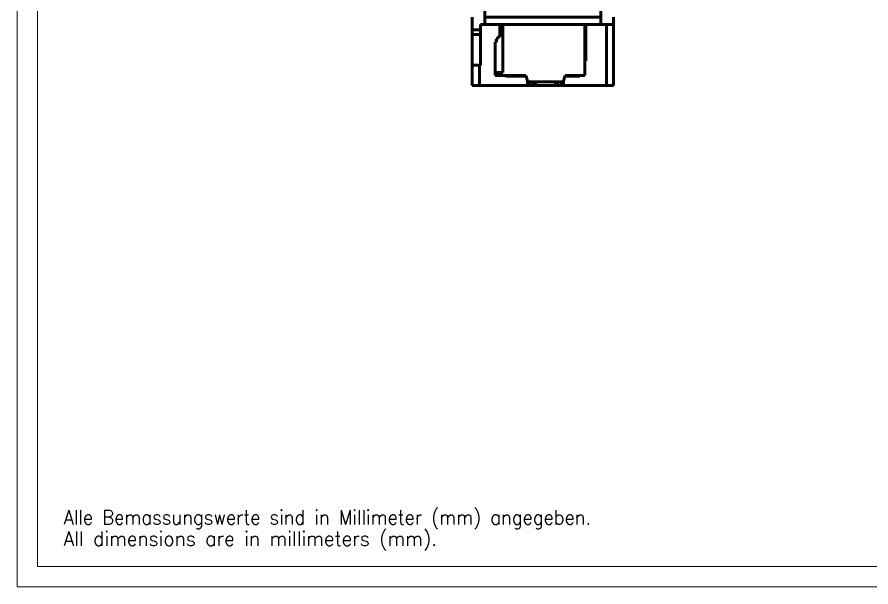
# Model space of a CAD drawing. Header units: millimetres. Extents: x 0 to 841, y 0 to 594.
# Drawn here: x 0 to 210.2, y 0 to 140.3 of the extents above; entities that cross this region are included whole.
import ezdxf

# ---------------------------------------------------------------- set-up
doc = ezdxf.new("R2010")
doc.units = ezdxf.units.MM
doc.layers.add('1', color=7, linetype='Continuous')
doc.layers.add('201', color=7, linetype='Continuous')
doc.styles.add('blockfont', font='simplex.shx')

msp = doc.modelspace()

# ---------------------------------------------------------------- linework, layer by layer
at = {"layer": '1', "color": 7, "linetype": 'Continuous', "lineweight": 50}
for p, q in [((115.18, 142.89), (115.18, 140.32)), ((143.78, 142.89), (143.78, 140.32)), ((112.08, 137.22), (112.08, 140.33)), ((143.78, 140.32), (115.18, 140.32)), ((115.18, 140.32), (115.18, 138.52)), ((143.78, 140.32), (143.78, 138.52)), ((146.88, 138.52), (146.88, 140.33)), ((112.08, 137.22), (112.08, 136.01)), ((114.08, 137.22), (112.08, 137.22)), ((115.18, 138.52), (114.08, 138.52)), ((114.08, 138.52), (114.08, 137.22)), ((114.08, 137.22), (114.08, 136.01)), ((143.78, 138.52), (115.18, 138.52)), ((118.88, 137.39), (118.88, 138.52)), ((118.88, 135.66), (118.88, 137.39)), ((119.64, 138.52), (119.64, 126.72)), ((139.84, 125.92), (139.84, 138.52)), ((140.08, 137.39), (140.08, 138.52)), ((140.08, 134.39), (140.08, 137.39)), ((146.88, 138.52), (143.78, 138.52)), ((145.12, 123.52), (145.12, 138.52)), ((146.88, 138.52), (146.88, 123.52)), ((112.08, 136.01), (112.08, 128.52)), ((114.08, 136.01), (112.08, 136.01)), ((114.08, 136.01), (114.08, 128.52)), ((117.99, 134.77), (117.99, 134.12)), ((118.09, 134.86), (118.03, 134.8)), ((118.03, 134.8), (118.03, 134.12)), ((119.64, 136.42), (118.09, 134.86)), ((118.09, 134.12), (118.09, 134.86)), ((117.74, 134.12), (117.74, 134.12)), ((118.09, 134.12), (117.74, 134.12)), ((117.74, 134.12), (117.74, 126.72)), ((117.74, 134.12), (117.74, 126.72)), ((112.08, 128.52), (112.08, 123.52)), ((114.08, 128.52), (112.08, 128.52)), ((113.84, 128.52), (113.84, 123.52)), ((139.84, 129.35), (140.08, 129.35)), ((119.64, 126.72), (117.74, 126.72)), ((117.74, 126.72), (117.74, 125.92)), ((117.74, 125.92), (125.25, 125.92)), ((120.38, 125.82), (120.38, 125.92)), ((120.38, 125.82), (121.88, 125.82)), ((121.88, 125.82), (121.88, 125.92)), ((125.28, 125.82), (121.88, 125.82)), ((125.25, 125.92), (125.79, 124.42)), ((125.7, 124.68), (125.7, 123.9)), ((125.79, 124.42), (134.45, 124.42)), ((126.25, 123.89), (126.37, 124.42)), ((127.02, 124.42), (127.14, 123.89)), ((127.7, 123.9), (127.7, 124.42)), ((132.55, 123.9), (132.55, 124.42)), ((133.22, 124.42), (133.1, 123.89)), ((133.99, 123.89), (133.87, 124.42)), ((134.45, 124.42), (135, 125.92)), ((134.55, 124.68), (134.55, 123.9)), ((134.96, 125.82), (137.08, 125.82)), ((135, 125.92), (139.84, 125.92)), ((137.08, 125.82), (137.08, 125.92)), ((137.08, 125.82), (138.58, 125.82)), ((138.58, 125.82), (138.58, 125.92)), ((113.84, 123.52), (112.08, 123.52)), ((145.12, 123.52), (113.84, 123.52)), ((125.9, 123.7), (126.01, 123.7)), ((127.38, 123.7), (127.5, 123.7)), ((132.86, 123.7), (132.75, 123.7)), ((134.35, 123.7), (134.23, 123.7)), ((146.88, 123.52), (145.12, 123.52))]:
    msp.add_line(p, q, dxfattribs=at)
at = {"layer": '1', "color": 7, "linetype": 'Continuous', "lineweight": 25}
for p, q in [((119.64, 137.39), (118.88, 137.39)), ((139.84, 137.39), (140.08, 137.39))]:
    msp.add_line(p, q, dxfattribs=at)
at = {"layer": '1', "color": 7, "linetype": 'Continuous', "lineweight": 50}
for centre, radius, start, end in [((125.9, 123.9), 0.2, 180, 270), ((126.01, 123.95), 0.25, 270, 347.5), ((127.38, 123.95), 0.25, 192.5, 270), ((127.5, 123.9), 0.2, 270, 360), ((132.75, 123.9), 0.2, 180, 270), ((132.86, 123.95), 0.25, 270, 347.5), ((134.23, 123.95), 0.25, 192.5, 270), ((134.35, 123.9), 0.2, 270, 0)]:
    msp.add_arc(centre, radius, start, end, dxfattribs=at)
at = {"layer": '1', "color": 7, "linetype": 'Continuous', "lineweight": 25}
for points, degree in [([(139.84, 134.39), (139.92, 134.39), (140, 134.39), (140.08, 134.39)], 3), ([(139.84, 129.57), (140.08, 129.57)], 1)]:
    msp.add_open_spline(points, degree=degree, dxfattribs=at)
at = {"layer": '1', "color": 7, "linetype": 'Continuous', "lineweight": 50}
msp.add_open_spline([(140.08, 129.57), (140.08, 130.25), (140.08, 131.51), (140.08, 132.95), (140.08, 133.94), (140.08, 134.29), (140.08, 134.39)], degree=3, knots=[0, 0, 0, 0, 0.247133, 0.501505, 0.755848, 1, 1, 1, 1], dxfattribs=at)
at = {"layer": '201', "color": 7, "linetype": 'Continuous', "lineweight": 18}
for p, q in [((0, 594), (0, 0)), ((5, 589), (5, 5)), ((5, 5), (836, 5)), ((0, 0), (841, 0))]:
    msp.add_line(p, q, dxfattribs=at)

# ---------------------------------------------------------------- texts
at = {"layer": '201', "color": 7, "linetype": 'Continuous', "lineweight": 13, "char_height": 3.5, "attachment_point": 7, "line_spacing_factor": 0.903614, "style": 'blockfont'}
for s, insert in [('\\W0.9312;Alle Bemassungswerte sind in Millimeter (mm) angegeben.', (11.46, 14.22)), ('\\W0.9686;All dimensions are in millimeters (mm).', (11.46, 8.97))]:
    msp.add_mtext(s, dxfattribs=dict(at, insert=insert))

doc.saveas('drawing.dxf')
